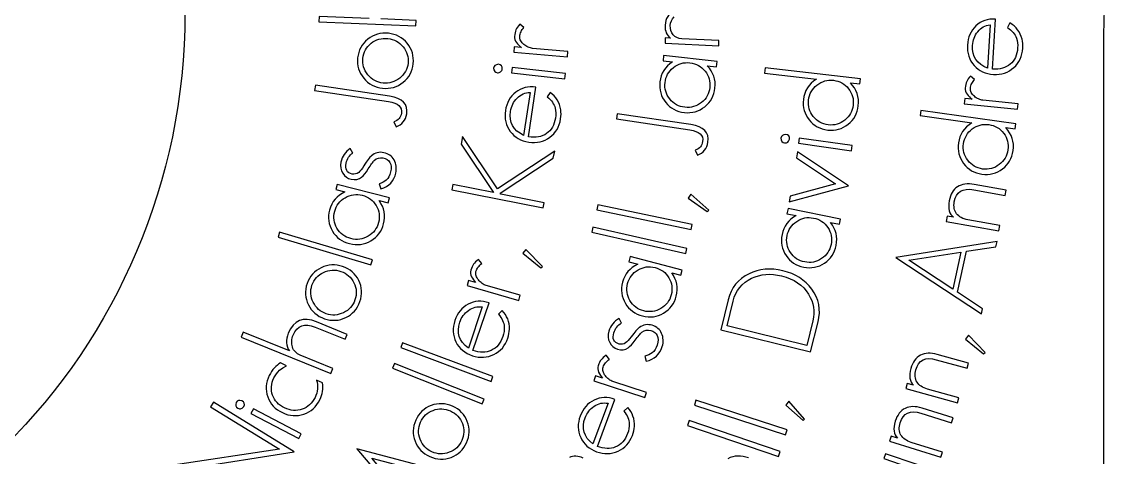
# Model space of a CAD drawing. Extents: x 17 to 567, y 64 to 412.
# Drawn here: x 226.5 to 340.8, y 203.3 to 249.4 of the extents above; entities that cross this region are included whole.
import ezdxf

# ---------------------------------------------------------------- set-up
doc = ezdxf.new("R2010")
doc.units = 0
doc.layers.add('Names', color=7, linetype='CONTINUOUS')

msp = doc.modelspace()

# ---------------------------------------------------------------- linework, layer by layer
at = {"layer": 'Names', "color": 7}
for points in [[(263.190513, 249.713948), (257.911394, 249.926416), (257.888365, 249.365683), (268.115096, 248.954053), (268.138125, 249.514775), (264.420353, 249.664488)], [(329.014526, 244.363946), (329.314979, 249.654537)], [(330.842056, 249.252167), (330.580972, 248.759723)], [(265.221164, 248.146779), (265.221164, 248.146779)], [(279.526901, 248.757079), (279.087453, 249.097797)], [(328.746048, 249.056085), (328.48581, 244.476022)], [(328.746048, 249.056085), (328.746048, 249.056085)], [(243.742238, 102.047175), (243.742238, 88.496792), (259.860074, 88.496792), (259.860074, 64.24873), (324.616657, 64.24873), (324.616657, 88.496792), (340.734481, 88.496792), (340.734481, 247.46425)], [(265.16321, 247.601932), (265.16321, 247.601932)], [(295.013803, 247.633727), (294.451222, 247.661554), (294.423282, 247.10105), (300.092251, 246.820021), (300.120191, 247.380557), (296.208111, 247.574534)], [(279.273262, 246.662434), (278.505158, 246.729501), (278.455907, 246.170442), (284.120646, 245.676355), (284.169894, 246.235415), (280.439024, 246.560828)], [(299.917697, 245.17092), (294.276752, 245.798128), (294.214183, 245.239952), (295.197474, 245.130639)], [(276.831961, 244.876958), (276.832001, 244.876969)], [(297.053734, 245.034441), (297.053734, 245.034441)], [(298.885158, 244.720621), (299.8551, 244.612679), (299.917697, 245.17092)], [(283.924304, 243.886256), (278.275113, 244.532658), (278.210549, 243.974719), (283.859732, 243.32832), (283.924304, 243.886256)], [(315.062334, 243.349901), (304.995382, 244.502359), (304.931516, 243.9448), (310.400051, 243.318747)], [(327.115057, 243.279298), (326.681902, 243.625791)], [(265.344123, 241.490023), (257.522788, 242.669018), (257.437399, 242.113788), (265.231217, 240.93895)], [(280.014607, 237.204247), (280.801882, 242.445049)], [(312.203874, 243.180799), (312.203874, 243.180799)], [(313.991667, 242.9076), (314.998467, 242.792352), (315.062334, 243.349901)], [(265.344162, 241.490023), (265.344123, 241.490023)], [(280.177113, 241.901232), (279.49475, 237.36425)], [(280.177113, 241.901232), (280.177113, 241.901232)], [(282.294669, 241.904534), (281.987851, 241.438089)], [(326.83577, 241.188254), (326.072839, 241.264931), (326.016676, 240.706563), (331.643426, 240.140425), (331.69956, 240.698796), (327.993728, 241.071685)], [(297.151213, 238.497988), (289.375963, 239.652587), (289.292877, 239.0971), (297.040752, 237.946542)], [(331.478438, 238.593994), (321.444789, 240.007479), (321.366529, 239.451772), (326.817002, 238.683938)], [(265.809868, 238.788163), (266.037853, 238.268973)], [(297.15127, 238.497988), (297.151213, 238.497988)], [(328.616536, 238.4993), (328.616536, 238.4993)], [(330.396737, 238.179644), (331.40015, 238.03838), (331.478438, 238.593994)], [(282.781558, 235.704815), (276.738165, 231.715874), (273.061721, 237.22652), (272.904481, 236.447686), (276.319036, 231.310702), (272.039898, 232.165071), (271.928765, 231.614853), (281.567286, 229.690405), (281.67842, 230.240637), (277.102234, 231.154331), (277.037171, 231.251328), (282.626844, 234.939566), (282.781558, 235.704815)], [(307.174251, 237.466454), (307.174279, 237.466375)], [(314.199129, 236.291334), (308.599868, 237.084596), (308.521128, 236.528517), (314.120361, 235.735255), (314.199129, 236.291334)], [(261.466265, 235.491336), (261.200093, 235.966813)], [(264.75432, 235.531939), (264.754462, 235.531759)], [(297.622524, 235.797561), (297.850729, 235.279074)], [(308.411005, 235.627195), (308.308756, 235.005812), (312.417601, 232.233631), (307.639043, 230.939069), (307.54114, 230.344495), (313.798232, 232.019845), (308.411005, 235.627195)], [(265.339218, 230.763891), (259.809971, 232.1842), (259.667567, 231.640586), (260.63137, 231.392992)], [(264.233048, 232.225892), (264.417226, 231.697555)], [(330.446239, 231.576093), (327.062846, 232.181078)], [(262.466624, 231.034669), (262.466624, 231.034669)], [(297.166002, 231.156171), (296.87218, 230.724521), (298.87878, 229.306385), (299.034002, 229.457919), (297.166002, 231.156171)], [(327.017888, 231.618615), (330.347405, 231.023256), (330.446239, 231.576093)], [(264.246041, 230.464495), (265.196794, 230.220277), (265.339218, 230.763891)], [(297.285636, 227.954992), (287.331517, 230.031905), (287.218797, 229.495717), (297.172916, 227.418798), (297.285636, 227.954992)], [(312.956843, 228.515268), (307.411826, 229.626019), (307.30159, 229.075338), (308.268172, 228.88181)], [(310.102306, 228.625962), (310.102306, 228.625962)], [(324.883103, 228.703598), (324.209297, 228.82409), (324.110519, 228.271649), (329.677381, 227.276231), (329.776187, 227.828675), (326.392766, 228.433684)], [(296.73454, 225.413409), (286.815615, 227.651124), (286.694203, 227.116826), (296.613157, 224.879114), (296.73454, 225.413409)], [(311.893119, 228.155669), (312.846607, 227.964656), (312.956843, 228.515268)], [(263.542582, 224.196966), (253.741868, 227.117811), (253.582345, 226.593222), (263.383059, 223.672392), (263.542582, 224.196966)], [(279.727115, 225.307841), (279.404166, 224.896931), (281.313825, 223.347249), (281.479275, 223.487832), (279.727115, 225.307841)], [(329.484736, 226.145719), (318.790743, 224.467313), (327.820726, 218.506356), (327.93734, 219.041636), (325.316116, 220.775445), (326.26331, 225.123875), (329.3653, 225.597376), (329.484736, 226.145719)], [(275.086535, 223.826801), (274.721726, 224.246056)], [(296.22623, 223.129139), (290.73094, 224.544543), (290.589885, 224.000799), (291.547804, 223.754064)], [(325.664971, 225.015973), (324.814015, 221.109326), (320.18224, 224.164226), (325.664971, 225.015973)], [(260.210362, 222.984128), (260.210311, 222.98406)], [(260.390764, 223.501977), (260.390606, 223.501997)], [(293.371693, 223.397363), (293.371693, 223.397363)], [(295.140267, 222.828762), (296.085204, 222.585393), (296.22623, 223.129139)], [(306.867504, 223.054853), (306.867504, 223.054853)], [(274.428805, 221.821113), (273.688373, 222.035181), (273.530901, 221.496272), (278.991455, 219.918037), (279.148927, 220.456949), (275.552524, 221.496382)], [(306.733081, 222.509986), (306.733081, 222.509986)], [(274.148491, 214.639567), (275.848256, 219.660905)], [(301.088326, 219.982006), (300.307446, 216.817914), (309.799313, 214.475334), (310.580193, 217.639423)], [(310.035363, 217.77391), (309.385772, 215.141686), (300.970244, 217.218613), (301.619835, 219.850832)], [(275.13731, 219.23436), (273.666088, 214.886512)], [(275.13731, 219.23436), (275.13731, 219.23436)], [(277.221727, 218.868789), (276.837487, 218.463015)], [(260.883027, 216.329737), (257.647005, 217.648985)], [(289.813464, 217.512694), (289.588871, 218.008129)], [(293.072989, 217.286374), (293.073046, 217.286335)], [(254.785185, 214.580312), (249.899746, 216.571982), (249.684077, 216.053043), (259.148196, 212.194755), (259.363856, 212.713674), (255.923325, 214.116327)], [(257.482507, 217.108662), (260.666998, 215.810425), (260.883027, 216.329737)], [(326.465664, 216.238514), (326.147317, 215.825423), (328.05703, 214.28881), (328.220663, 214.430539), (326.465664, 216.238514)], [(276.255181, 211.861513), (266.724251, 215.443562), (266.529352, 214.931109), (276.060312, 211.349051), (276.255181, 211.861513)], [(288.547641, 213.691865), (288.199915, 214.124035)], [(292.285053, 214.033732), (292.423822, 213.492221)], [(326.473905, 213.288832), (323.163269, 214.212444)], [(253.734499, 212.543791), (254.089552, 212.799811), (254.457417, 213.019578), (253.846666, 213.310783)], [(275.328465, 209.481053), (265.875505, 213.261922), (265.669886, 212.753665), (275.122886, 208.972788), (275.328465, 209.481053)], [(323.065027, 213.656697), (326.322916, 212.747781), (326.473905, 213.288832)], [(258.270671, 211.201562), (257.635183, 211.504538)], [(287.81931, 211.7113), (287.088524, 211.951937), (286.911683, 211.419093), (292.300886, 209.644341), (292.477783, 210.177205), (288.928387, 211.346068)], [(258.2707, 211.201511), (258.270671, 211.201562)], [(320.663062, 210.957651), (320.003763, 211.141589), (319.852915, 210.601038), (325.300058, 209.081356), (325.450877, 209.621919), (322.140298, 210.54553)], [(249.761194, 209.323023), (249.761076, 209.323054)], [(287.279362, 204.488748), (289.137824, 209.453596)], [(307.328118, 206.243611), (297.69133, 209.374706), (297.521997, 208.853684), (307.158813, 205.722587), (307.328118, 206.243611)], [(307.501572, 209.261529), (307.163357, 208.864508), (308.995544, 207.236193), (309.166006, 207.369698), (307.501572, 209.261529)], [(255.28062, 203.92191), (246.747177, 209.161408), (246.448143, 208.684139), (253.735772, 204.209554), (242.503774, 202.518058), (250.955082, 197.328999), (251.24675, 197.794555), (244.123749, 202.168038), (255.28062, 203.92191)], [(256.022805, 205.815794), (250.982311, 208.476619), (250.715368, 207.981053), (255.755885, 205.320217), (256.022805, 205.815794)], [(271.771652, 208.234243), (271.771722, 208.234232)], [(271.997486, 208.734152), (271.997655, 208.73398)], [(288.414742, 209.050176), (286.805793, 204.751917)], [(288.414742, 209.050176), (288.414742, 209.050176)], [(290.482584, 208.617713), (290.086062, 208.224521)], [(324.839132, 207.520032), (321.558017, 208.543539)], [(306.5688, 203.949258), (296.978296, 207.219446), (296.801427, 206.700916), (306.391959, 203.430717), (306.5688, 203.949258)], [(321.442983, 207.991103), (324.671831, 206.983906), (324.839132, 207.520032)], [(318.960359, 205.366104), (318.30693, 205.569902), (318.139854, 205.034157), (323.538455, 203.350145), (323.705502, 203.885904), (320.424387, 204.909397)], [(271.985494, 201.56242), (261.888283, 204.249243), (267.928781, 197.08642), (258.639606, 198.431396), (266.228717, 191.303106), (266.503698, 191.793156), (260.304068, 197.633071), (269.323476, 196.31242), (263.46967, 203.246282), (271.703554, 201.059937), (271.985494, 201.56242)], [(321.046263, 202.565737), (317.706897, 203.718572), (317.528222, 203.201112), (320.867532, 202.048277)]]:
    msp.add_lwpolyline(points, dxfattribs=at)
for points in [[(295.407786, 250.561791), (294.795674, 250.24487), (294.471372, 249.721776), (294.434966, 248.9925)], [(243.74221, 250.24564), (243.70367, 214.5503), (214.761284, 185.631686), (179.056933, 185.631686)], [(294.984142, 248.965294), (295.002486, 249.329775), (295.141622, 249.63821), (295.402028, 249.890548)], [(329.314979, 249.654537), (328.485556, 249.701586), (327.795269, 249.46192), (327.244117, 248.935494)], [(332.11564, 247.53406), (331.920511, 248.285689), (331.496077, 248.858405), (330.842056, 249.252167)], [(340.734481, 247.46425), (340.750567, 248.398546), (340.80546, 249.307553), (340.805657, 250.24564)], [(265.221164, 248.146779), (264.395884, 248.232865), (263.668973, 248.023995), (263.04041, 247.520531)], [(267.209865, 247.099438), (266.709364, 247.711615), (266.046469, 248.060721), (265.221164, 248.146779)], [(278.690287, 248.513913), (278.610204, 248.337505), (278.557691, 248.108569), (278.532816, 247.82688)], [(279.087453, 249.097797), (278.902595, 248.884883), (278.770368, 248.690232), (278.690287, 248.513913)], [(279.083747, 247.80619), (279.099778, 247.988308), (279.147214, 248.158279), (279.225242, 248.316301)], [(279.225242, 248.316301), (279.303525, 248.474222), (279.404166, 248.621242), (279.526901, 248.757079)], [(294.434966, 248.9925), (294.404316, 248.381478), (294.597441, 247.928556), (295.013803, 247.633727)], [(295.293937, 248.003952), (295.068667, 248.270875), (294.965487, 248.59133), (294.984142, 248.965294)], [(327.244117, 248.935494), (326.693502, 248.418195), (326.394346, 247.740274), (326.346707, 246.901696)], [(326.893654, 246.870607), (326.925234, 247.426593), (327.108199, 247.909955), (327.442322, 248.320707)], [(327.442322, 248.320707), (327.786746, 248.749244), (328.221312, 248.994374), (328.746048, 249.056085)], [(330.580972, 248.759723), (331.06456, 248.421387), (331.377234, 248.05163), (331.519078, 247.650404)], [(263.04041, 247.520531), (262.411856, 247.016987), (262.054622, 246.361136), (261.968635, 245.552982)], [(262.518968, 245.4956), (262.589442, 246.158568), (262.88275, 246.692603), (263.398655, 247.097669)], [(263.398655, 247.097669), (263.905613, 247.50364), (264.493804, 247.671742), (265.16321, 247.601932)], [(265.16321, 247.601932), (265.823392, 247.533061), (266.362694, 247.242835), (266.78106, 246.731121)], [(267.842235, 244.940554), (267.929222, 245.75785), (267.718546, 246.477485), (267.209865, 247.099438)], [(278.532816, 247.82688), (278.512298, 247.59935), (278.581166, 247.382498), (278.737986, 247.176417)], [(278.737986, 247.176417), (278.894997, 246.970338), (279.073297, 246.798993), (279.273262, 246.662434)], [(279.189414, 247.357152), (279.105431, 247.501839), (279.070285, 247.651592), (279.083747, 247.80619)], [(279.514768, 246.971397), (279.381943, 247.083905), (279.273404, 247.212395), (279.189414, 247.357152)], [(279.966931, 246.691373), (279.798509, 246.765549), (279.647723, 246.858883), (279.514768, 246.971397)], [(296.208111, 247.574534), (295.814609, 247.595051), (295.509894, 247.737249), (295.293937, 248.003952)], [(326.346707, 246.901696), (326.29856, 246.054211), (326.536586, 245.33667), (327.061096, 244.749077)], [(331.519078, 247.650404), (331.628835, 247.333318), (331.672918, 246.983278), (331.651215, 246.600308)], [(332.19802, 246.569227), (332.218623, 246.924669), (332.190965, 247.246301), (332.11564, 247.53406)], [(266.78106, 246.731121), (267.191456, 246.22948), (267.361873, 245.65172), (267.292311, 244.997882)], [(280.439024, 246.560828), (280.292734, 246.574572), (280.135443, 246.616985), (279.966931, 246.691373)], [(328.48581, 244.476022), (327.358107, 244.905911), (326.827416, 245.704103), (326.893654, 246.870607)], [(331.651215, 246.600308), (331.608797, 245.852947), (331.347544, 245.278038), (330.867653, 244.875609)], [(331.24521, 244.525151), (331.83226, 245.040376), (332.149845, 245.721742), (332.19802, 246.569227)], [(261.968635, 245.552982), (261.881648, 244.735954), (262.097808, 244.020385), (262.616707, 243.406337)], [(263.059017, 243.773683), (262.631414, 244.286326), (262.45139, 244.860312), (262.518968, 245.4956)], [(267.292311, 244.997882), (267.223841, 244.353464), (266.930951, 243.824184), (266.413923, 243.409992)], [(266.784743, 242.971743), (267.402804, 243.467249), (267.755302, 244.123509), (267.842235, 244.940554)], [(276.832001, 244.876969), (276.522493, 244.838632), (276.354622, 244.706036), (276.328398, 244.479485)], [(277.231269, 244.376138), (277.266002, 244.675606), (277.132867, 244.842544), (276.831961, 244.876958)], [(295.197474, 245.130639), (294.420121, 244.610757), (293.981124, 243.901733), (293.88054, 243.003589)], [(295.309516, 244.525772), (295.825728, 244.936792), (296.407106, 245.106334), (297.053734, 245.034441)], [(297.053734, 245.034441), (297.709308, 244.961667), (298.243329, 244.667978), (298.655853, 244.153713)], [(299.699059, 242.356637), (299.800828, 243.263914), (299.529274, 244.051926), (298.885158, 244.720621)], [(327.061096, 244.749077), (327.576857, 244.171188), (328.258622, 243.858169), (329.106361, 243.809991)], [(330.867653, 244.875609), (330.397668, 244.491016), (329.77994, 244.320461), (329.014526, 244.363946)], [(264.661975, 242.890554), (264.019998, 242.957421), (263.485675, 243.25186), (263.059017, 243.773683)], [(276.328398, 244.479485), (276.348915, 244.174041), (276.481983, 244.007211), (276.728123, 243.979034)], [(276.728123, 243.979034), (276.865735, 243.972035), (276.980461, 244.00545), (277.071974, 244.077634)], [(277.071974, 244.077634), (277.166674, 244.176937), (277.219856, 244.276406), (277.231269, 244.376138)], [(294.427035, 242.942855), (294.499115, 243.587112), (294.793388, 244.114752), (295.309516, 244.525772)], [(298.655853, 244.153713), (299.060503, 243.649556), (299.226252, 243.070775), (299.153044, 242.417388)], [(326.681902, 243.625791), (326.495438, 243.415145), (326.361354, 243.222292), (326.279482, 243.047012)], [(329.106361, 243.809991), (329.944674, 243.762344), (330.657595, 244.000776), (331.24521, 244.525151)], [(262.616707, 243.406337), (263.125235, 242.784382), (263.787664, 242.430833), (264.603995, 242.345726)], [(264.603995, 242.345726), (265.4293, 242.259637), (266.156192, 242.468281), (266.784743, 242.971743)], [(266.413923, 243.409992), (265.896897, 242.995831), (265.31292, 242.822682), (264.661975, 242.890554)], [(280.801882, 242.445049), (279.975722, 242.567833), (279.262473, 242.392595), (278.662119, 241.91871)], [(293.88054, 243.003589), (293.789015, 242.187095), (293.994191, 241.466316), (294.495869, 240.841228)], [(294.923887, 241.206991), (294.519519, 241.711099), (294.353911, 242.289719), (294.427035, 242.942855)], [(299.153044, 242.417388), (299.080964, 241.773383), (298.786691, 241.245901), (298.270394, 240.834903)], [(298.636041, 240.394335), (299.253289, 240.886053), (299.607591, 241.540163), (299.699059, 242.356637)], [(310.400051, 243.318747), (309.593855, 242.777058), (309.139392, 242.057261), (309.036579, 241.159405)], [(309.580901, 241.097082), (309.654561, 241.740857), (309.949173, 242.267517), (310.464623, 242.677075)], [(310.464623, 242.677075), (310.980074, 243.086613), (311.559815, 243.254533), (312.203874, 243.180799)], [(312.203874, 243.180799), (312.856795, 243.106123), (313.388022, 242.81095), (313.797583, 242.295516)], [(314.831899, 240.495957), (314.937761, 241.420944), (314.65774, 242.224822), (313.991667, 242.9076)], [(326.114241, 242.362042), (326.091381, 242.134743), (326.156715, 241.917068), (326.310046, 241.709005)], [(326.279482, 243.047012), (326.197581, 242.871744), (326.142548, 242.643389), (326.114241, 242.362042)], [(326.761348, 241.883774), (326.679645, 242.029604), (326.646512, 242.179726), (326.662034, 242.334116)], [(326.662034, 242.334116), (326.680096, 242.516), (326.729372, 242.685364), (326.809439, 242.842392)], [(326.809439, 242.842392), (326.889336, 242.999412), (326.991331, 243.145033), (327.115057, 243.279298)], [(267.155749, 239.624238), (267.315275, 240.661989), (266.711509, 241.283922), (265.344162, 241.490023)], [(278.662119, 241.91871), (278.063144, 241.454017), (277.701169, 240.806314), (277.576221, 239.975627)], [(278.121045, 239.894584), (278.203829, 240.445335), (278.431535, 240.909921), (278.803983, 241.288327)], [(278.803983, 241.288327), (279.188277, 241.683532), (279.646013, 241.887827), (280.177113, 241.901232)], [(281.987851, 241.438089), (282.440944, 241.056888), (282.720006, 240.660024), (282.825077, 240.247526)], [(283.411676, 240.077018), (283.285692, 240.843353), (282.9133, 241.452533), (282.294669, 241.904534)], [(296.526402, 240.326215), (295.870574, 240.398986), (295.336412, 240.692709), (294.923887, 241.206991)], [(313.797583, 242.295516), (314.199326, 241.790228), (314.362818, 241.211128), (314.288057, 240.55819)], [(326.310046, 241.709005), (326.463434, 241.500863), (326.638666, 241.327356), (326.83577, 241.188254)], [(327.079949, 241.493887), (326.949167, 241.607992), (326.842995, 241.737936), (326.761348, 241.883774)], [(327.525944, 241.208154), (327.359349, 241.28463), (327.210674, 241.379781), (327.079949, 241.493887)], [(327.993728, 241.071685), (327.848609, 241.085401), (327.692568, 241.131745), (327.525944, 241.208154)], [(265.231217, 240.93895), (266.243291, 240.786502), (266.697285, 240.371791), (266.593216, 239.695098)], [(282.825077, 240.247526), (282.905877, 239.9217), (282.917477, 239.569103), (282.860722, 239.189714)], [(283.40462, 239.108671), (283.457565, 239.460789), (283.459569, 239.78358), (283.411676, 240.077018)], [(294.495869, 240.841228), (294.989363, 240.226001), (295.645868, 239.87283), (296.465357, 239.781707)], [(296.465357, 239.781707), (297.284874, 239.690616), (298.008435, 239.894903), (298.636041, 240.394335)], [(298.270394, 240.834903), (297.754096, 240.423883), (297.172775, 240.254319), (296.526402, 240.326215)], [(309.036579, 241.159405), (308.942994, 240.34292), (309.145432, 239.621407), (309.64347, 238.994885)], [(310.070952, 239.359398), (309.669462, 239.86464), (309.50614, 240.443885), (309.580901, 241.097082)], [(314.288057, 240.55819), (314.214369, 239.914142), (313.919672, 239.387326), (313.404081, 238.977816)], [(313.767244, 238.536669), (314.383533, 239.026378), (314.738427, 239.679466), (314.831899, 240.495957)], [(266.593216, 239.695098), (266.525248, 239.252816), (266.26406, 238.9505), (265.809868, 238.788163)], [(266.037853, 238.268973), (266.678986, 238.495597), (267.051615, 238.947297), (267.155749, 239.624238)], [(277.576221, 239.975627), (277.450011, 239.136109), (277.622367, 238.399786), (278.093317, 237.76664)], [(279.49475, 237.36425), (278.405147, 237.895613), (277.947261, 238.739053), (278.121045, 239.894584)], [(282.860722, 239.189714), (282.749329, 238.449398), (282.434877, 237.900839), (281.917267, 237.544043)], [(282.262298, 237.160472), (282.89758, 237.61976), (283.278354, 238.269173), (283.40462, 239.108671)], [(309.64347, 238.994885), (310.133436, 238.378263), (310.78647, 238.023222), (311.602713, 237.929795)], [(311.665056, 238.474044), (311.01188, 238.54892), (310.480484, 238.843941), (310.070952, 239.359398)], [(313.404081, 238.977816), (312.888517, 238.568278), (312.308804, 238.400356), (311.665056, 238.474044)], [(278.093317, 237.76664), (278.556531, 237.143953), (279.210349, 236.769814), (280.054789, 236.644205)], [(297.040752, 237.946542), (298.046846, 237.797061), (298.499248, 237.383949), (298.398015, 236.706938)], [(298.95721, 236.637861), (299.112404, 237.676089), (298.510537, 238.296131), (297.15127, 238.497988)], [(311.602713, 237.929795), (312.418928, 237.836402), (313.140429, 238.03866), (313.767244, 238.536669)], [(326.817002, 238.683938), (325.997006, 238.163357), (325.523973, 237.455603), (325.397876, 236.560721)], [(325.940335, 236.484372), (326.030731, 237.126026), (326.338861, 237.644875), (326.864782, 238.040901)], [(326.864782, 238.040901), (327.390675, 238.436926), (327.974593, 238.589721), (328.616536, 238.4993)], [(328.616536, 238.4993), (329.267284, 238.407504), (329.790693, 238.098818), (330.186707, 237.572923)], [(331.174005, 235.74701), (331.303856, 236.668942), (331.044832, 237.47982), (330.396737, 238.179644)], [(281.917267, 237.544043), (281.41124, 237.204106), (280.777024, 237.09085), (280.014607, 237.204247)], [(280.054789, 236.644205), (280.889792, 236.520047), (281.625635, 236.692155), (282.262298, 237.160472)], [(298.398015, 236.706938), (298.331834, 236.264427), (298.07329, 235.961287), (297.622524, 235.797561)], [(297.850729, 235.279074), (298.487056, 235.507634), (298.855864, 235.960559), (298.95721, 236.637861)], [(307.174279, 237.466375), (306.865556, 237.436045), (306.695207, 237.307995), (306.663175, 237.082132)], [(306.663175, 237.082132), (306.674464, 236.776252), (306.803298, 236.606026), (307.047477, 236.571451)], [(307.047477, 236.571451), (307.184185, 236.562448), (307.299021, 236.591969), (307.391929, 236.661142)], [(307.558073, 236.955412), (307.600294, 237.253848), (307.472475, 237.424211), (307.174251, 237.466454)], [(307.391929, 236.661142), (307.488703, 236.758141), (307.544131, 236.856041), (307.558073, 236.955412)], [(330.186707, 237.572923), (330.575186, 237.057356), (330.723607, 236.474212), (330.631913, 235.823455)], [(261.200093, 235.966813), (260.675555, 235.62855), (260.347593, 235.15127), (260.216136, 234.535023)], [(260.757599, 234.421847), (260.858471, 234.895009), (261.094725, 235.251535), (261.466265, 235.491336)], [(264.754462, 235.531759), (264.249213, 235.637428), (263.806833, 235.529783), (263.427303, 235.20737)], [(265.82037, 234.763324), (265.596949, 235.173864), (265.241659, 235.430085), (264.75432, 235.531939)], [(325.397876, 236.560721), (325.283322, 235.746919), (325.466766, 235.020417), (325.94835, 234.381175)], [(326.385089, 234.734557), (325.996893, 235.250061), (325.848641, 235.833339), (325.940335, 236.484372)], [(330.631913, 235.823455), (330.541517, 235.181521), (330.233246, 234.662562), (329.707212, 234.266559)], [(330.058832, 233.816048), (330.687624, 234.289552), (331.059367, 234.933219), (331.174005, 235.74701)], [(260.216136, 234.535023), (260.12094, 234.088265), (260.183703, 233.697306), (260.404189, 233.362195)], [(261.40423, 233.278751), (260.83597, 233.397651), (260.62042, 233.778569), (260.757599, 234.421847)], [(263.082673, 234.817302), (262.945973, 234.640659), (262.791123, 234.411715), (262.61789, 234.13076)], [(263.427303, 235.20737), (263.334212, 235.124083), (263.219401, 234.993993), (263.082673, 234.817302)], [(263.086627, 233.809131), (263.228122, 234.031638), (263.350327, 234.218257), (263.453282, 234.369294)], [(263.453282, 234.369294), (263.556437, 234.520365), (263.644067, 234.634865), (263.717261, 234.713004)], [(263.717261, 234.713004), (264.014695, 234.958616), (264.321307, 235.048436), (264.637108, 234.982439)], [(264.637108, 234.982439), (265.359027, 234.831585), (265.630474, 234.336359), (265.451463, 233.496812)], [(266.006137, 233.380884), (266.112947, 233.881064), (266.050883, 234.341884), (265.82037, 234.763324)], [(325.94835, 234.381175), (326.422117, 233.752034), (327.065753, 233.380173), (327.879287, 233.265565)], [(327.955656, 233.80814), (327.304654, 233.899834), (326.781104, 234.208659), (326.385089, 234.734557)], [(260.404189, 233.362195), (260.613914, 233.019685), (260.908134, 232.808831), (261.287, 232.729659)], [(262.089908, 233.443297), (261.88543, 233.280814), (261.657008, 233.225806), (261.40423, 233.278751)], [(262.61789, 234.13076), (262.426413, 233.806918), (262.250324, 233.577765), (262.089908, 233.443297)], [(262.393599, 232.946471), (262.597849, 233.108734), (262.828905, 233.396327), (263.086627, 233.809131)], [(264.417226, 231.697555), (265.293642, 231.962266), (265.823291, 232.523357), (266.006137, 233.380884)], [(265.451463, 233.496812), (265.369579, 233.11275), (265.219016, 232.82702), (264.999882, 232.639627)], [(327.879287, 233.265565), (328.692764, 233.151), (329.419317, 233.334436), (330.058832, 233.816048)], [(329.707212, 234.266559), (329.18115, 233.870534), (328.597316, 233.717736), (327.955656, 233.80814)], [(261.287, 232.729659), (261.729192, 232.637265), (262.098059, 232.709141), (262.393599, 232.946471)], [(264.999882, 232.639627), (264.80065, 232.457292), (264.545157, 232.31926), (264.233048, 232.225892)], [(327.062846, 232.181078), (326.353142, 232.307968), (325.767644, 232.222621), (325.306295, 231.924857)], [(260.63137, 231.392992), (259.782293, 230.988571), (259.243105, 230.348968), (259.013861, 229.474234)], [(260.655997, 230.778386), (261.22928, 231.112037), (261.832796, 231.197486), (262.466624, 231.034669)], [(262.466624, 231.034669), (263.109168, 230.869668), (263.598999, 230.503335), (263.936054, 229.935826)], [(325.306295, 231.924857), (324.844974, 231.627124), (324.552451, 231.132307), (324.428725, 230.440422)], [(324.967995, 230.344023), (325.157677, 231.404208), (325.84088, 231.829068), (327.017888, 231.618615)], [(259.549446, 229.336642), (259.713767, 229.964104), (260.082761, 230.444686), (260.655997, 230.778386)], [(263.936054, 229.935826), (264.266714, 229.379478), (264.348646, 228.783078), (264.181867, 228.1467)], [(264.717141, 228.009221), (264.948738, 228.892882), (264.791517, 229.711306), (264.246041, 230.464495)], [(324.428725, 230.440422), (324.282449, 229.622646), (324.433805, 229.043707), (324.883103, 228.703598)], [(325.214121, 229.075728), (324.956819, 229.399928), (324.874805, 229.82268), (324.967995, 230.344023)], [(259.013861, 229.474234), (258.805497, 228.679014), (258.906151, 227.936487), (259.316118, 227.24666)], [(259.794937, 227.548019), (259.46457, 228.104316), (259.382737, 228.700516), (259.549446, 229.336642)], [(308.268172, 228.88181), (307.451647, 228.430811), (306.954597, 227.762268), (306.777108, 226.876122)], [(308.327016, 228.269436), (308.874894, 228.63442), (309.466657, 228.753281), (310.102306, 228.625962)], [(310.102306, 228.625962), (310.746676, 228.496789), (311.251374, 228.158381), (311.616372, 227.610503)], [(326.392766, 228.433684), (325.862668, 228.528378), (325.469814, 228.74248), (325.214121, 229.075728)], [(261.264767, 226.449057), (260.621952, 226.614287), (260.132012, 226.98051), (259.794937, 227.548019)], [(264.181867, 228.1467), (264.017548, 227.51949), (263.648591, 227.039049), (263.075194, 226.70542)], [(263.376232, 226.217531), (264.061756, 226.616779), (264.508719, 227.213998), (264.717141, 228.009221)], [(307.314205, 226.768454), (307.441572, 227.404081), (307.779138, 227.904404), (308.327016, 228.269436)], [(311.616372, 227.610503), (311.974456, 227.073395), (312.088925, 226.482489), (311.959808, 225.837852)], [(312.496623, 225.730424), (312.676004, 226.625568), (312.473763, 227.433973), (311.893119, 228.155669)], [(259.316118, 227.24666), (259.719352, 226.567738), (260.322576, 226.125106), (261.125826, 225.918776)], [(263.075194, 226.70542), (262.50182, 226.371768), (261.898325, 226.28632), (261.264767, 226.449057)], [(306.777108, 226.876122), (306.615761, 226.070589), (306.756506, 225.334841), (307.200949, 224.66885)], [(307.657274, 224.996273), (307.299473, 225.533342), (307.185116, 226.124056), (307.314205, 226.768454)], [(261.125826, 225.918776), (261.929107, 225.712466), (262.679231, 225.811966), (263.376232, 226.217531)], [(311.959808, 225.837852), (311.83247, 225.202496), (311.494876, 224.702314), (310.946885, 224.337321)], [(311.271864, 223.867032), (311.927042, 224.303757), (312.335277, 224.924868), (312.496623, 225.730424)], [(274.721726, 224.246056), (274.498988, 224.072842), (274.331105, 223.907452), (274.21814, 223.749941)], [(307.200949, 224.66885), (307.637632, 224.01344), (308.25869, 223.605045), (309.064265, 223.443667)], [(309.171763, 223.980756), (308.52714, 224.109929), (308.0223, 224.448393), (307.657274, 224.996273)], [(310.946885, 224.337321), (310.398837, 223.972337), (309.807158, 223.853477), (309.171763, 223.980756)], [(258.12343, 223.377619), (257.396559, 223.027014), (256.899393, 222.467562), (256.631937, 221.699269)], [(260.390606, 223.501997), (259.606045, 223.769682), (258.850305, 223.72817), (258.12343, 223.377619)], [(258.376428, 222.885731), (258.962646, 223.168368), (259.573951, 223.201123), (260.210362, 222.984128)], [(260.210311, 222.98406), (260.837911, 222.770003), (261.2974, 222.36697), (261.588718, 221.775175)], [(262.090411, 222.038517), (261.741883, 222.746466), (261.175328, 223.234287), (260.390764, 223.501977)], [(273.929627, 223.106384), (273.865763, 222.887072), (273.890387, 222.66111), (274.004004, 222.428675)], [(274.21814, 223.749941), (274.105175, 223.592472), (274.009098, 223.377904), (273.929627, 223.106384)], [(274.482142, 222.518684), (274.428085, 222.676836), (274.42278, 222.830542), (274.466112, 222.979547)], [(274.466112, 222.979547), (274.517462, 223.155044), (274.596874, 223.312716), (274.704596, 223.452639)], [(274.704596, 223.452639), (274.812314, 223.59254), (274.939593, 223.717237), (275.086535, 223.826801)], [(291.547804, 223.754064), (290.704468, 223.348872), (290.169318, 222.708789), (289.942298, 221.833827)], [(290.474569, 221.696715), (290.637524, 222.324357), (291.003538, 222.805258), (291.572837, 223.139457)], [(291.572837, 223.139457), (292.142164, 223.473639), (292.741717, 223.559607), (293.371693, 223.397363)], [(293.371693, 223.397363), (294.010306, 223.232822), (294.497337, 222.867031), (294.83273, 222.299821)], [(306.867504, 223.054853), (305.564653, 223.376391), (304.3728, 223.270984), (303.291889, 222.738592)], [(309.915504, 221.118114), (309.195301, 222.085535), (308.179272, 222.731113), (306.867504, 223.054853)], [(309.064265, 223.443667), (309.869812, 223.282324), (310.605678, 223.42315), (311.271864, 223.867032)], [(257.155171, 221.520715), (257.374715, 222.15098), (257.781671, 222.605975), (258.376428, 222.885731)], [(261.588718, 221.775175), (261.87461, 221.194983), (261.909346, 220.594081), (261.693017, 219.972534)], [(262.215709, 219.794133), (262.486185, 220.571105), (262.444402, 221.31922), (262.090411, 222.038517)], [(274.004004, 222.428675), (274.117649, 222.196217), (274.259283, 221.993689), (274.428805, 221.821113)], [(274.726011, 222.077447), (274.617378, 222.213464), (274.536137, 222.360465), (274.482142, 222.518684)], [(275.114916, 221.715474), (274.964065, 221.820912), (274.83448, 221.941404), (274.726011, 222.077447)], [(289.942298, 221.833827), (289.735994, 221.038443), (289.836634, 220.295986), (290.244671, 219.606523)], [(294.83273, 222.299821), (295.161801, 221.743753), (295.243758, 221.147445), (295.07863, 220.510896)], [(295.61059, 220.373894), (295.839924, 221.257755), (295.683178, 222.076052), (295.140267, 222.828762)], [(303.291889, 222.738592), (302.137854, 222.177206), (301.403314, 221.258328), (301.088326, 219.982006)], [(301.619835, 219.850832), (301.897683, 220.976531), (302.547359, 221.780041), (303.568862, 222.261371)], [(303.568862, 222.261371), (304.517213, 222.713674), (305.571962, 222.796537), (306.733081, 222.509986)], [(306.733081, 222.509986), (308.035904, 222.188459), (308.982223, 221.545864), (309.571954, 220.582256)], [(256.631937, 221.699269), (256.361551, 220.922554), (256.409433, 220.177244), (256.775483, 219.463315)], [(257.290051, 219.72266), (256.989921, 220.317438), (256.944958, 220.91676), (257.155171, 221.520715)], [(275.552524, 221.496382), (275.411709, 221.537022), (275.265701, 221.610267), (275.114916, 221.715474)], [(290.720159, 219.908309), (290.39137, 220.464318), (290.309526, 221.060445), (290.474569, 221.696715)], [(310.580193, 217.639423), (310.897383, 218.924694), (310.675782, 220.084269), (309.915504, 221.118114)], [(256.775483, 219.463315), (257.129616, 218.744021), (257.694704, 218.251978), (258.470753, 217.987208)], [(258.651161, 218.505078), (258.040835, 218.713439), (257.587143, 219.119165), (257.290051, 219.72266)], [(261.693017, 219.972534), (261.479868, 219.359912), (261.074162, 218.909389), (260.476232, 218.621006)], [(260.737841, 218.111355), (261.45271, 218.456487), (261.945312, 219.017421), (262.215709, 219.794133)], [(273.648853, 219.515529), (272.977235, 219.162407), (272.506765, 218.587803), (272.237381, 217.791758)], [(275.848256, 219.660905), (275.056546, 219.925838), (274.323398, 219.877479), (273.648853, 219.515529)], [(290.244671, 219.606523), (290.645963, 218.927959), (291.245713, 218.485887), (292.044035, 218.280279)], [(292.181619, 218.810679), (291.542724, 218.975229), (291.05558, 219.341102), (290.720159, 219.908309)], [(295.07863, 220.510896), (294.915675, 219.883536), (294.549745, 219.402793), (293.980277, 219.06863)], [(294.279856, 218.581024), (294.960661, 218.980865), (295.40423, 219.578493), (295.61059, 220.373894)], [(309.571954, 220.582256), (310.121526, 219.685052), (310.276042, 218.748946), (310.035363, 217.77391)], [(260.476232, 218.621006), (259.878353, 218.332612), (259.269969, 218.294004), (258.651161, 218.505078)], [(272.759472, 217.61708), (272.937935, 218.14488), (273.244067, 218.562606), (273.677431, 218.870251)], [(273.677431, 218.870251), (274.125439, 219.192379), (274.612066, 219.313743), (275.13731, 219.23436)], [(276.837487, 218.463015), (277.216365, 218.00875), (277.421213, 217.569412), (277.451953, 217.144967)], [(277.999421, 216.874903), (278.010823, 217.651336), (277.7511, 218.315975), (277.221727, 218.868789)], [(292.044035, 218.280279), (292.842357, 218.074658), (293.58765, 218.174852), (294.279856, 218.581024)], [(293.980277, 219.06863), (293.410866, 218.734482), (292.811285, 218.648483), (292.181619, 218.810679)], [(257.647005, 217.648985), (256.22318, 218.229434), (255.225124, 217.831791), (254.652817, 216.455933)], [(255.16448, 216.247322), (255.592778, 217.276942), (256.365446, 217.564047), (257.482507, 217.108662)], [(258.470753, 217.987208), (259.255336, 217.719526), (260.011017, 217.760818), (260.737841, 218.111355)], [(272.237381, 217.791758), (271.965141, 216.987227), (272.005103, 216.232257), (272.357192, 215.526849)], [(273.666088, 214.886512), (272.686969, 215.599529), (272.38476, 216.50971), (272.759472, 217.61708)], [(289.588871, 218.008129), (289.041614, 217.713568), (288.677576, 217.264511), (288.496728, 216.660967)], [(289.023693, 216.504255), (289.162462, 216.967666), (289.425803, 217.30381), (289.813464, 217.512694)], [(293.073046, 217.286335), (292.581443, 217.432611), (292.134403, 217.360709), (291.732123, 217.070663)], [(294.065452, 216.433874), (293.878085, 216.861159), (293.547207, 217.145339), (293.072989, 217.286374)], [(254.652817, 216.455933), (254.350839, 215.730043), (254.394976, 215.104825), (254.785185, 214.580312)], [(255.09531, 215.002082), (254.965677, 215.41004), (254.98896, 215.825124), (255.16448, 216.247322)], [(277.300419, 216.097358), (277.060383, 215.387885), (276.654088, 214.902618), (276.081606, 214.641543)], [(277.451953, 217.144967), (277.474982, 216.810124), (277.423423, 216.460931), (277.300419, 216.097358)], [(277.822781, 215.92264), (277.937118, 216.260056), (277.995778, 216.577489), (277.999421, 216.874903)], [(288.496728, 216.660967), (288.36572, 216.223427), (288.395608, 215.828725), (288.586813, 215.476816)], [(289.570075, 215.312566), (289.017089, 215.477115), (288.834943, 215.874261), (289.023693, 216.504255)], [(290.842023, 216.063297), (290.625643, 215.756061), (290.432546, 215.54197), (290.26262, 215.42097)], [(291.358772, 216.709823), (291.208827, 216.544827), (291.0367, 216.329257), (290.842023, 216.063297)], [(291.279975, 215.704558), (291.438104, 215.914743), (291.574756, 216.090904), (291.689141, 216.233087)], [(291.732123, 217.070663), (291.632809, 216.995084), (291.508462, 216.874852), (291.358772, 216.709823)], [(291.689141, 216.233087), (291.803497, 216.375262), (291.900017, 216.482292), (291.978814, 216.554225)], [(291.978814, 216.554225), (292.293548, 216.774923), (292.604557, 216.839546), (292.911897, 216.748213)], [(292.911897, 216.748213), (293.614404, 216.539403), (293.842468, 216.023712), (293.596145, 215.201514)], [(294.135754, 215.040989), (294.282481, 215.530839), (294.259198, 215.995126), (294.065452, 216.433874)], [(255.923325, 214.116327), (255.49711, 214.289996), (255.221097, 214.585336), (255.09531, 215.002082)], [(272.357192, 215.526849), (272.703485, 214.833059), (273.281287, 214.350775), (274.090522, 214.079949)], [(276.354842, 214.203636), (277.061222, 214.545124), (277.550544, 215.118109), (277.822781, 215.92264)], [(288.586813, 215.476816), (288.766448, 215.118448), (289.040372, 214.884463), (289.409011, 214.7748)], [(289.409011, 214.7748), (289.839344, 214.64677), (290.210579, 214.68901), (290.522716, 214.90101)], [(290.26262, 215.42097), (290.046946, 215.2756), (289.816032, 215.239312), (289.570075, 215.312566)], [(290.522716, 214.90101), (290.738616, 215.046145), (290.990782, 215.31403), (291.279975, 215.704558)], [(292.423822, 213.492221), (293.313499, 213.684835), (293.884152, 214.201194), (294.135754, 215.040989)], [(293.596145, 215.201514), (293.483397, 214.825391), (293.310903, 214.552863), (293.078493, 214.38386)], [(274.090522, 214.079949), (274.890746, 213.812157), (275.645499, 213.853327), (276.354842, 214.203636)], [(276.081606, 214.641543), (275.523525, 214.395073), (274.879175, 214.394062), (274.148491, 214.639567)], [(288.199915, 214.124035), (287.971315, 213.959036), (287.797946, 213.799784), (287.679525, 213.646467)], [(293.078493, 214.38386), (292.866459, 214.218181), (292.601819, 214.101443), (292.285053, 214.033732)], [(321.390292, 214.124153), (320.902782, 213.871587), (320.564595, 213.406804), (320.375703, 212.729801)], [(320.903318, 212.582571), (321.192737, 213.619961), (321.913278, 213.978005), (323.065027, 213.656697)], [(323.163269, 214.212444), (322.468804, 214.406203), (321.877831, 214.376762), (321.390292, 214.124153)], [(253.846666, 213.310783), (253.359468, 213.066895), (252.95781, 212.620042), (252.641653, 211.970236)], [(287.368206, 213.013761), (287.296352, 212.796958), (287.312749, 212.570221), (287.417764, 212.333806)], [(287.679525, 213.646467), (287.561048, 213.49311), (287.45719, 213.282236), (287.368206, 213.013761)], [(287.897824, 212.406521), (287.849705, 212.566504), (287.849903, 212.720301), (287.897824, 212.867632)], [(287.897824, 212.867632), (287.955369, 213.04108), (288.040487, 213.19586), (288.152981, 213.331786)], [(288.152981, 213.331786), (288.265475, 213.467575), (288.397019, 213.587705), (288.547641, 213.691865)], [(320.375703, 212.729801), (320.152522, 211.929605), (320.248365, 211.338882), (320.663062, 210.957651)], [(252.641653, 211.970236), (252.273658, 211.213723), (252.221004, 210.463827), (252.483733, 209.720448)], [(252.98825, 209.905219), (252.781489, 210.490184), (252.832148, 211.099276), (253.140241, 211.732503)], [(253.140241, 211.732503), (253.276484, 212.012369), (253.474485, 212.282786), (253.734499, 212.543791)], [(257.635183, 211.504538), (257.817761, 210.870532), (257.765034, 210.257336), (257.4768, 209.664991)], [(287.417764, 212.333806), (287.522751, 212.097406), (287.656524, 211.889904), (287.81931, 211.7113)], [(288.125154, 211.956732), (288.021776, 212.096392), (287.946225, 212.24643), (287.897824, 212.406521)], [(288.49986, 211.580928), (288.353359, 211.691612), (288.228363, 211.816967), (288.125154, 211.956732)], [(288.928387, 211.346068), (288.78942, 211.391915), (288.646418, 211.470215), (288.49986, 211.580928)], [(321.027919, 211.296637), (320.802677, 211.643804), (320.761078, 212.07246), (320.903318, 212.582571)], [(257.975337, 209.427239), (258.255457, 210.003006), (258.353885, 210.594451), (258.2707, 211.201511)], [(322.140298, 210.54553), (321.621602, 210.690217), (321.25079, 210.940625), (321.027919, 211.296637)], [(249.761076, 209.323054), (249.457594, 209.40023), (249.251603, 209.339084), (249.143181, 209.136832)], [(249.948785, 208.711518), (250.0921, 208.977478), (250.029568, 209.181319), (249.761194, 209.323023)], [(252.483733, 209.720448), (252.746451, 208.977061), (253.260036, 208.423154), (254.024426, 208.058693)], [(254.264533, 208.552277), (253.624879, 208.857249), (253.199446, 209.308248), (252.98825, 209.905219)], [(257.4768, 209.664991), (257.172748, 209.040024), (256.719169, 208.623086), (256.116102, 208.414205)], [(256.296967, 207.902364), (257.047862, 208.162457), (257.607342, 208.670748), (257.975337, 209.427239)], [(286.938946, 209.379222), (286.257464, 209.047893), (285.769417, 208.488743), (285.474833, 207.701758)], [(289.137824, 209.453596), (288.356633, 209.743892), (287.623645, 209.719057), (286.938946, 209.379222)], [(249.143181, 209.136832), (249.048885, 208.845285), (249.111951, 208.641507), (249.331455, 208.525508)], [(249.331455, 208.525508), (249.457893, 208.469151), (249.577044, 208.457941), (249.689352, 208.491974)], [(249.689352, 208.491974), (249.814407, 208.549934), (249.901137, 208.623196), (249.948785, 208.711518)], [(254.024426, 208.058693), (254.788566, 207.694361), (255.546081, 207.642237), (256.296967, 207.902364)], [(256.116102, 208.414205), (255.513016, 208.205392), (254.895827, 208.25149), (254.264533, 208.552277)], [(269.73865, 208.812463), (268.98624, 208.528121), (268.442623, 208.015318), (268.107851, 207.274033)], [(268.610097, 207.049514), (268.884736, 207.657624), (269.329572, 208.074458), (269.944548, 208.30001)], [(271.997655, 208.73398), (271.244066, 209.070586), (270.491057, 209.096712), (269.73865, 208.812463)], [(269.944548, 208.30001), (270.551408, 208.529182), (271.160418, 208.507231), (271.771652, 208.234243)], [(271.771722, 208.234232), (272.37456, 207.964989), (272.79357, 207.522657), (273.028785, 206.907285)], [(273.549931, 207.125), (273.268542, 207.861179), (272.751053, 208.39756), (271.997486, 208.734152)], [(285.990002, 207.510242), (286.185384, 208.032037), (286.504154, 208.43967), (286.946509, 208.733209)], [(286.946509, 208.733209), (287.403935, 209.040755), (287.893308, 209.146391), (288.414742, 209.050176)], [(290.086062, 208.224521), (290.44931, 207.758315), (290.639387, 207.31261), (290.656292, 206.887397)], [(291.193672, 206.599841), (291.229937, 207.375537), (290.992842, 208.048152), (290.482584, 208.617713)], [(319.783178, 208.509102), (319.288245, 208.27144), (318.936116, 207.817105), (318.726792, 207.146121)], [(319.249721, 206.982974), (319.570467, 208.011113), (320.301535, 208.347169), (321.442983, 207.991103)], [(321.558017, 208.543539), (320.869733, 208.758285), (320.278111, 208.746654), (319.783178, 208.509102)], [(268.107851, 207.274033), (267.769388, 206.524606), (267.749288, 205.778044), (268.047394, 205.034326)], [(268.580667, 205.246709), (268.337027, 205.865863), (268.346769, 206.466787), (268.610097, 207.049514)], [(273.028785, 206.907285), (273.259604, 206.303951), (273.239665, 205.702397), (272.968528, 205.102663)], [(273.470949, 204.878565), (273.809505, 205.62824), (273.835862, 206.377035), (273.549931, 207.125)], [(285.474833, 207.701758), (285.177089, 206.906416), (285.19247, 206.150566), (285.521005, 205.434192)], [(286.805793, 204.751917), (285.852164, 205.496087), (285.580243, 206.415505), (285.990002, 207.510242)], [(290.656292, 206.887397), (290.667581, 206.552035), (290.605633, 206.204642), (290.471211, 205.845204)], [(318.726792, 207.146121), (318.479424, 206.353071), (318.557233, 205.759727), (318.960359, 205.366104)], [(319.335291, 205.693868), (319.120576, 206.04769), (319.092072, 206.477407), (319.249721, 206.982974)], [(290.471211, 205.845204), (290.208688, 205.143845), (289.787612, 204.671885), (289.208012, 204.429388)], [(290.986464, 205.65377), (291.111291, 205.987356), (291.180435, 206.302709), (291.193672, 206.599841)], [(268.047394, 205.034326), (268.333305, 204.286389), (268.848959, 203.745928), (269.594341, 203.412979)], [(269.819772, 203.912668), (269.233571, 204.174508), (268.82055, 204.619191), (268.580667, 205.246709)], [(272.968528, 205.102663), (272.701563, 204.511563), (272.25864, 204.099081), (271.63971, 203.86522)], [(271.853228, 203.334501), (272.593243, 203.614446), (273.132474, 204.129121), (273.470949, 204.878565)], [(285.521005, 205.434192), (285.843952, 204.729616), (286.404699, 204.228974), (287.203219, 203.932268)], [(289.466189, 203.982921), (290.18199, 204.301496), (290.688748, 204.858434), (290.986464, 205.65377)], [(320.424387, 204.909397), (319.910319, 205.069832), (319.547268, 205.331229), (319.335291, 205.693868)], [(271.63971, 203.86522), (271.020788, 203.631343), (270.414169, 203.647048), (269.819772, 203.912668)], [(285.781073, 203.261225), (285.252499, 203.492038), (284.767218, 203.514635), (284.325258, 203.328995)], [(287.203219, 203.932268), (287.992848, 203.63885), (288.747172, 203.655738), (289.466189, 203.982921)], [(289.208012, 204.429388), (288.643229, 204.200986), (288.000327, 204.220795), (287.279362, 204.488748)], [(303.248794, 203.268182), (302.470114, 203.557677), (301.739893, 203.532142), (301.058016, 203.191505)], [(269.594341, 203.412979), (270.347931, 203.076387), (271.100889, 203.050191), (271.853228, 203.334501)]]:
    msp.add_open_spline(points, degree=3, dxfattribs=at)

doc.saveas('drawing.dxf')
